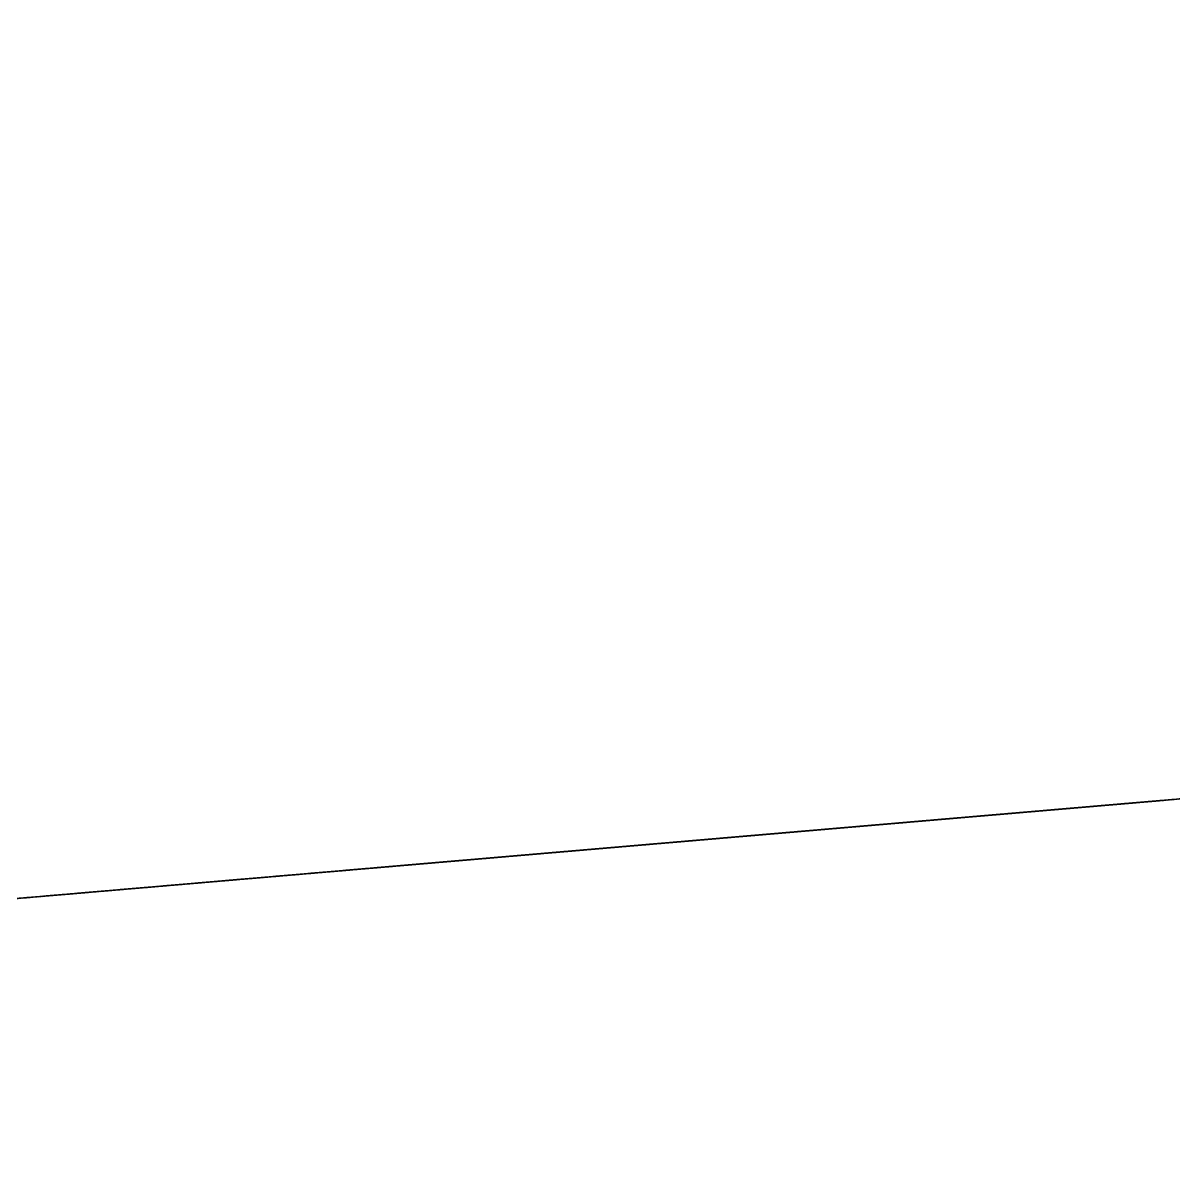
# Model space of a CAD drawing. Header units: millimetres. Extents: x 235072 to 246269, y 20126 to 21085.
# Drawn here: x 236196.4 to 236292.4, y 20201 to 20295.7 of the extents above; entities that cross this region are included whole.
import ezdxf

# ---------------------------------------------------------------- set-up
doc = ezdxf.new("R2010")
doc.units = ezdxf.units.MM
doc.header["$MEASUREMENT"] = 0
doc.linetypes.add('CENTER2', pattern=[1.125, 0.75, -0.125, 0.125, -0.125])
doc.linetypes.add('HIDDEN2', pattern=[0.1875, 0.125, -0.0625])
doc.layers.add('Section 3-0', color=7, linetype='Continuous', true_color=0xe7f0ff)
for name, color, linetype in [('Section 3-A-FLOR', 192, 'Continuous'), ('Section 3-A-FLOR-HRAL', 11, 'Continuous'), ('Section 3-CENTER', 1, 'CENTER2'), ('Section 3-HIDDEN', 7, 'HIDDEN2'), ('Section 3-RE', 5, 'Continuous'), ('Section 3-S-BEAM', 12, 'Continuous')]:
    doc.layers.add(name, color=color, linetype=linetype)

# ---------------------------------------------------------------- blocks, each defined once
blk = doc.blocks.new('*U33')
at = {"layer": 'Section 3-A-FLOR', "color": 0, "linetype": 'ByBlock', "lineweight": -2}
blk.add_line((242788.6124938955, 20787.18733673206, 21999.8891320763), (235071.9389614218, 20126.4976252656, 21999.8835685327), dxfattribs=at)
blk = doc.blocks.new('*U34')
at = {"layer": 'Section 3-A-FLOR', "color": 0, "linetype": 'ByBlock', "lineweight": -2}
for p, q in [((235071.9389614218, 20126.4976252656, 21999.68864170491), (242782.1709331637, 20786.63582021612, 21999.69420611383)), ((242602.7344136983, 20771.27274158214, 21993.98529411021), (235071.9389614218, 20126.4976252656, 21993.9798592371)), ((235967.5605150926, 20203.17936428019, 21700), (242602.7344136983, 20771.27274158213, 21700))]:
    blk.add_line(p, q, dxfattribs=at)
blk = doc.blocks.new('*U35')
at = {"layer": 'Section 3-S-BEAM', "color": 0, "linetype": 'ByBlock', "lineweight": -2}
for p, q in [((235071.9389614218, 20126.49762526561, 24788.99999999989), (242979.1749939836, 20803.50300470346, 24788.99999999989)), ((235430.8253872202, 20157.22492869656, 24986.39999999989), (236675.2794132461, 20263.77316712188, 24986.39999999989)), ((235494.5920925466, 20162.68453586615, 24798.59999999989), (236611.5127082097, 20258.31355997712, 24798.59999999989)), ((235494.5920925466, 20162.68453586615, 24995.99999999988), (236595.2854280316, 20256.92420522295, 24995.99999999988))]:
    blk.add_line(p, q, dxfattribs=at)
blk = doc.blocks.new('*U36')
at = {"layer": 'Section 3-A-FLOR-HRAL', "color": 0, "linetype": 'ByBlock', "lineweight": -2}
for p, q in [((236011.0534369616, 20206.90316131262, 26000), (236523.478538599, 20250.77620986447, 26000)), ((236011.0534369616, 20206.90316131262, 25970), (236523.4785385991, 20250.77620986447, 25970)), ((236011.0534369616, 20206.90316131262, 25470), (236523.4785385992, 20250.77620986449, 25470)), ((236011.0534369616, 20206.90316131262, 25500), (236523.4785385992, 20250.77620986448, 25500)), ((236523.4785385991, 20250.77620986447, 25985), (236011.0544448123, 20206.90324760324, 25985)), ((236523.4785385992, 20250.77620986449, 25485), (236011.0544448123, 20206.90324760324, 25485))]:
    blk.add_line(p, q, dxfattribs=at)
blk = doc.blocks.new('*U37')
at = {"layer": 'Section 3-0', "color": 0, "linetype": 'ByBlock', "lineweight": -2}
for p, q in [((236249.4928713911, 20227.3179787171, 22087.94099999371), (235253.1381029326, 20142.01161688634, 22087.94099999371)), ((236249.4928713911, 20227.3179787171, 22087.94099999371), (236249.4928713911, 20227.31797871711, 22821.17048757189)), ((235253.1381029326, 20142.01161688634, 23087.94099999371), (236228.1132543656, 20225.48748881177, 23087.94099999371))]:
    blk.add_line(p, q, dxfattribs=at)
blk = doc.blocks.new('*U43')
at = {"layer": 'Section 3-A-FLOR', "color": 0, "linetype": 'ByBlock', "lineweight": -2}
for p, q in [((242792.590694558, 20787.52794415011, 21700), (235967.5605150926, 20203.17936428019, 21700)), ((242792.590694558, 20787.52794415011, 21624.99954289176), (235967.5605150926, 20203.17936428019, 21624.99954289176))]:
    blk.add_line(p, q, dxfattribs=at)
blk = doc.blocks.new('*U44')
at = {"layer": 'Section 3-HIDDEN'}
for p, q in [((236301.3675220222, 20231.7594064662, 22851.33298757192), (235961.9314299901, 20202.69741067718, 22851.33298757192)), ((235980.9119883293, 20204.32249687006, 22881.49548757189), (236301.264388895, 20231.75057636658, 22881.49548757189))]:
    blk.add_line(p, q, dxfattribs=at)
at = {"layer": 'Section 3-RE', "color": 0, "linetype": 'ByBlock', "lineweight": -2}
blk.add_line((235980.9119883293, 20204.32249687006, 22821.17048757189), (236320.5113778788, 20233.3984739412, 22821.17048757189), dxfattribs=at)
blk = doc.blocks.new('*U45')
at = {"layer": 'Section 3-CENTER'}
for p, q in [((236320.1252815225, 20233.36541696539, 22855.91358578866), (236272.5655710351, 20229.29342775047, 22855.91358578866)), ((236201.2313188481, 20223.18589886554, 22855.91358578866), (235983.3747359553, 20204.5333535315, 22855.91358578866))]:
    blk.add_line(p, q, dxfattribs=at)
at = {"layer": 'Section 3-HIDDEN'}
for p, q in [((236201.2313188481, 20223.18589886555, 22886.07608578869), (236286.4624814593, 20230.48325983288, 22886.07608578869)), ((236272.5655710351, 20229.29342775047, 22855.91358578866), (236201.2313188481, 20223.18589886554, 22855.91358578866)), ((236201.2313188481, 20223.18589886555, 22825.75108578869), (236214.6845552336, 20224.33774425961, 22825.75108578869))]:
    blk.add_line(p, q, dxfattribs=at)
at = {"layer": 'Section 3-RE', "color": 0, "linetype": 'ByBlock', "lineweight": -2}
for p, q in [((236214.6845552336, 20224.33774425961, 22825.75108578869), (236301.145254566, 20231.74037626869, 22825.75108578869)), ((236286.4624814593, 20230.48325983288, 22886.07608578869), (236301.145254566, 20231.74037626869, 22886.07608578869)), ((235983.2274593708, 20204.520743937, 22886.07608578869), (236201.2313188481, 20223.18589886555, 22886.07608578869)), ((235983.2274593708, 20204.520743937, 22825.75108578869), (236201.2313188481, 20223.18589886555, 22825.75108578869))]:
    blk.add_line(p, q, dxfattribs=at)
blk = doc.blocks.new('*U53')
at = {"layer": 'Section 3-CENTER'}
blk.add_line((236363.1072514178, 20237.04546707623, 24235.74078957714), (236157.9094884846, 20219.4767504245, 24235.74078957713), dxfattribs=at)
at = {"layer": 'Section 3-RE', "color": 0, "linetype": 'ByBlock', "lineweight": -2}
for p, q in [((236176.8900468238, 20221.10183661738, 24265.90328957713), (236352.07322017, 20236.10075030276, 24265.90328957713)), ((236176.8900468238, 20221.10183661738, 24205.57828957713), (236352.07322017, 20236.10075030276, 24205.57828957714))]:
    blk.add_line(p, q, dxfattribs=at)
blk = doc.blocks.new('*U54')
at = {"layer": 'Section 3-CENTER'}
blk.add_line((236157.9094885926, 20219.47675043375, 24602.07736041388), (236569.3482232284, 20254.70350166647, 24602.07736041389), dxfattribs=at)
at = {"layer": 'Section 3-RE', "color": 0, "linetype": 'ByBlock', "lineweight": -2}
for p, q in [((236550.3676648893, 20253.0784154736, 24571.91486041386), (236176.8900469317, 20221.10183662661, 24571.91486041385)), ((236550.3676648893, 20253.0784154736, 24632.23986041385), (236176.8900469317, 20221.10183662661, 24632.23986041385))]:
    blk.add_line(p, q, dxfattribs=at)
blk = doc.blocks.new('*U55')
at = {"layer": 'Section 3-CENTER'}
blk.add_line((236258.1658050692, 20228.0605419505, 22894.01358578867), (236258.1658050692, 20228.0605419505, 22886.07608578868), dxfattribs=at)
at = {"layer": 'Section 3-HIDDEN'}
for p in [(236220.2057511564, 20224.8104605571, 22855.91358578867), (236258.1658050692, 20228.0605419505, 22886.07608578868)]:
    blk.add_line(p, (236258.1658050692, 20228.0605419505, 22855.91358578867), dxfattribs=at)
at = {"layer": 'Section 3-HIDDEN', "extrusion": (-0.08530636183083526, 0.9963547684590999, -1.991873785683055e-29)}
blk.add_ellipse((236214.5865128728, 20224.32935002357, 22855.91358578868), major_axis=(-3.124574358965318e-14, -2.675212477232417e-15, 32.90454545454545), ratio=0.00748274921062235, start_param=-1.570796326794897, end_param=0, dxfattribs=at)
at = {"layer": 'Section 3-HIDDEN', "extrusion": (-0.08530636183083712, 0.9963547684590999, -1.820543057830366e-29)}
blk.add_ellipse((236214.5865128727, 20224.32935002356, 22855.91358578868), major_axis=(-2.623990259188117e-14, -2.24662007526712e-15, 32.90454545454544), ratio=0.00748274921062219, start_param=3.141592653589781, end_param=4.712388980384678, dxfattribs=at)
at = {"layer": 'Section 3-HIDDEN', "extrusion": (0.0853063618308115, -0.9963547684591019, -2.62542770018868e-30)}
blk.add_ellipse((236201.2257242001, 20223.1854198604, 22855.91358578867), major_axis=(-2.935127133522482e-14, -2.513010678505001e-15, 32.90454545454546), ratio=0.007482749210621898, start_param=1.570796326794907, end_param=2.73045479126603, dxfattribs=at)
at = {"layer": 'Section 3-HIDDEN', "extrusion": (0.08530636183080904, -0.9963547684591021, -3.771741203087963e-30)}
blk.add_ellipse((236201.2257242001, 20223.18541986039, 22855.91358578868), major_axis=(-2.274824975937912e-14, -1.947670133593574e-15, 32.90454545454546), ratio=0.007482749210622115, start_param=0.4111378623209407, end_param=1.570796326794907, dxfattribs=at)
at = {"layer": 'Section 3-HIDDEN'}
for points, knots in [([(236286.4672290083, 20230.48366631072, 22886.07608578869), (236285.8110992735, 20230.42748949264, 22883.05417034819), (236284.9725039599, 20230.35569025254, 22880.0721738378), (236281.4437650199, 20230.05356505542, 22869.91887836208), (236277.8418521915, 20229.74517482259, 22863.06787948557), (236268.7813041817, 20228.96942464668, 22850.73767976874), (236263.3238832085, 20228.50216866222, 22845.26013341619), (236251.038850361, 20227.45034305716, 22836.1660982465), (236244.2128860526, 20226.8659144986, 22832.55083060326), (236229.799605755, 20225.63187162235, 22827.50455346131), (236222.2142239588, 20224.98242290728, 22826.0742220133), (236214.5865730745, 20224.32935517794, 22825.80015249601)], [3.35616218002773, 3.35616218002773, 3.35616218002773, 3.35616218002773, 3.477222508280945, 3.477222508280945, 3.77706817855592, 3.77706817855592, 4.076913848830894, 4.076913848830894, 4.376759519105868, 4.376759519105868, 4.676605189380843, 4.676605189380843, 4.676605189380843, 4.676605189380843]), ([(236214.5865128727, 20224.32935002355, 22886.30809788734), (236214.5795935259, 20224.32875759973, 22886.30809788734), (236214.5723545646, 20224.32813781101, 22886.26393889774), (236214.5576414591, 20224.32687809756, 22886.07156993081), (236214.5501673377, 20224.32623817479, 22885.92332859596), (236214.5353752139, 20224.32497169591, 22885.52459850423), (236214.5280539671, 20224.32434486203, 22885.27403058455), (236214.5139261547, 20224.32313526047, 22884.68973363231), (236214.5071194982, 20224.32255248502, 22884.35604419004), (236214.4943088658, 20224.32145565839, 22883.63915570633), (236214.4877135994, 20224.32089098183, 22883.2222843569), (236214.4746005975, 20224.31976826679, 22882.28051160405), (236214.4680829608, 20224.31921023677, 22881.75558544064), (236214.4554827813, 20224.3181314288, 22880.61961497843), (236214.4493975458, 20224.31761042029, 22880.00833084761), (236214.4379414433, 20224.31662956643, 22878.7356203394), (236214.4325704174, 20224.31616970746, 22878.07421969117), (236214.4227392946, 20224.31532798185, 22876.75025576843), (236214.4178243711, 20224.31490717367, 22876.02629063804), (236214.4083713841, 20224.31409782347, 22874.48264456708), (236214.4038335173, 20224.31370929831, 22873.66294195941), (236214.3954050333, 20224.31298766447, 22871.96622226399), (236214.3915126289, 20224.31265440279, 22871.08884328747), (236214.3845326108, 20224.31205678439, 22869.32422650275), (236214.3814447821, 20224.31179240925, 22868.43700399119), (236214.3761243699, 20224.31133688375, 22866.71039828998), (236214.3736444556, 20224.31112455731, 22865.79111129941), (236214.369305004, 20224.31075302013, 22863.8834465003), (236214.3674457157, 20224.31059383073, 22862.89505849265), (236214.3644883921, 20224.31034062924, 22860.89845387707), (236214.3633897318, 20224.31024656363, 22859.88981022538), (236214.361964245, 20224.31012451565, 22857.90455171128), (236214.3616371726, 20224.31009651221, 22856.92794002434), (236214.3616371726, 20224.31009651221, 22855.06219558806), (236214.3619634906, 20224.31012445105, 22854.0866881074), (236214.3633866579, 20224.31024630045, 22852.10369035031), (236214.3644837636, 20224.31034023295, 22851.09620338435), (236214.3674381752, 20224.31059318513, 22849.10194430254), (236214.3692961191, 20224.31075225942, 22848.11474464576), (236214.3736340461, 20224.31112366606, 22846.20947085363), (236214.3761137913, 20224.31133597801, 22845.291386967), (236214.3814283021, 20224.31179099826, 22843.56953799511), (236214.3845083431, 20224.31205470663, 22842.68603199132), (236214.3914710337, 20224.31265084149, 22840.92903283096), (236214.3953539085, 20224.31298328725, 22840.05555571625), (236214.4037624361, 20224.31370321244, 22838.36670743989), (236214.4082898955, 20224.31409084654, 22837.55097401759), (236214.4177219942, 20224.31489840832, 22836.0151936984), (236214.4226264406, 20224.31531831947, 22835.29512548338), (236214.4324399502, 20224.31615853706, 22833.97831192095), (236214.4378029479, 20224.31661770866, 22833.3205779764), (236214.4492416131, 20224.31759706958, 22832.05556230252), (236214.4553174418, 20224.31811727268, 22831.44830676551), (236214.4678969759, 20224.31919431303, 22830.3204413686), (236214.474403383, 20224.31975138159, 22829.79958948925), (236214.487491605, 20224.32087197501, 22828.86559012284), (236214.4940733023, 20224.3214354898, 22828.45241295271), (236214.5068911587, 20224.32253293494, 22827.7400476724), (236214.513720507, 20224.32311765324, 22827.40786139643), (236214.5278934792, 20224.3243311213, 22826.82667760903), (236214.5352371765, 20224.32495987737, 22826.57771242469), (236214.5500725507, 20224.32623005927, 22826.18176911689), (236214.5575674131, 20224.32687175785, 22826.03470602513), (236214.5723195031, 20224.3281348091, 22825.84391394903), (236214.5795767067, 20224.3287561597, 22825.80015141445), (236214.5865128727, 20224.32935002355, 22825.80015141445), (236214.5934490387, 20224.32994388741, 22825.80015141445), (236214.6007062422, 20224.33056523801, 22825.84391394903), (236214.6154583322, 20224.33182828925, 22826.03470602513), (236214.6229531946, 20224.33246998783, 22826.18176911689), (236214.6377885688, 20224.33374016974, 22826.57771242469), (236214.6451322661, 20224.3343689258, 22826.82667760903), (236214.6593052383, 20224.33558239387, 22827.40786139643), (236214.6661345866, 20224.33616711216, 22827.7400476724), (236214.678952443, 20224.3372645573, 22828.45241295271), (236214.6855341403, 20224.33782807209, 22828.86559012284), (236214.6986223623, 20224.33894866551, 22829.79958948925), (236214.7051287694, 20224.33950573407, 22830.3204413686), (236214.7177083036, 20224.34058277443, 22831.44830676551), (236214.7237841322, 20224.34110297752, 22832.05556230252), (236214.7352227974, 20224.34208233844, 22833.3205779764), (236214.7405857951, 20224.34254151005, 22833.97831192095), (236214.7503993047, 20224.34338172763, 22835.29512548338), (236214.7553037511, 20224.34380163878, 22836.0151936984), (236214.7647358498, 20224.34460920056, 22837.55097401759), (236214.7692633092, 20224.34499683466, 22838.36670743989), (236214.7776718368, 20224.34571675986, 22840.05555571625), (236214.7815547115, 20224.34604920562, 22840.92903283096), (236214.7885174023, 20224.34664534048, 22842.68603199132), (236214.7915974431, 20224.34690904884, 22843.56953799511), (236214.7969119541, 20224.34736406909, 22845.291386967), (236214.7993916992, 20224.34757638105, 22846.20947085364), (236214.8037296263, 20224.34794778769, 22848.11474464576), (236214.8055875701, 20224.34810686198, 22849.10194430254), (236214.8085419818, 20224.34835981416, 22851.09620338435), (236214.8096390874, 20224.34845374666, 22852.10369035031), (236214.8110622547, 20224.34857559605, 22854.0866881074), (236214.8113885727, 20224.34860353489, 22855.06219558806), (236214.8113885727, 20224.34860353489, 22856.92794002434), (236214.8110615003, 20224.34857553146, 22857.90455171128), (236214.8096360135, 20224.34845348347, 22859.88981022538), (236214.8085373532, 20224.34835941787, 22860.89845387707), (236214.8055800295, 20224.34810621637, 22862.89505849265), (236214.8037207414, 20224.34794702698, 22863.8834465003), (236214.7993812896, 20224.3475754898, 22865.79111129941), (236214.7969013753, 20224.34736316335, 22866.71039828998), (236214.7915809632, 20224.34690763785, 22868.43700399119), (236214.7884931345, 20224.34664326271, 22869.32422650275), (236214.7815131164, 20224.34604564431, 22871.08884328747), (236214.777620712, 20224.34571238263, 22871.96622226399), (236214.769192228, 20224.3449907488, 22873.66294195941), (236214.7646543612, 20224.34460222363, 22874.48264456708), (236214.7552013743, 20224.34379287344, 22876.02629063804), (236214.7502864507, 20224.34337206525, 22876.75025576843), (236214.7404553279, 20224.34253033964, 22878.07421969117), (236214.735084302, 20224.34207048067, 22878.7356203394), (236214.7236281995, 20224.34108962681, 22880.00833084761), (236214.717542964, 20224.34056861831, 22880.61961497843), (236214.7049427845, 20224.33948981034, 22881.75558544064), (236214.6984251478, 20224.33893178032, 22882.28051160406), (236214.6853121459, 20224.33780906527, 22883.2222843569), (236214.6787168796, 20224.33724438872, 22883.63915570633), (236214.6659062471, 20224.33614756208, 22884.35604419004), (236214.6590995906, 20224.33556478663, 22884.68973363231), (236214.6449717783, 20224.33435518508, 22885.27403058455), (236214.6376505315, 20224.33372835119, 22885.52459850423), (236214.6228584076, 20224.33246187232, 22885.92332859596), (236214.6153842862, 20224.33182194954, 22886.07156993081), (236214.6006711807, 20224.33056223609, 22886.26393889774), (236214.5934322193, 20224.32994244737, 22886.30809788734), (236214.5865128727, 20224.32935002355, 22886.30809788734)], [89.4560442531872, 89.4560442531872, 89.4560442531872, 89.4560442531872, 92.24031301350313, 92.24031301350313, 95.02458177381905, 95.02458177381905, 97.80885053413498, 97.80885053413498, 100.5931192944509, 100.5931192944509, 103.3943597997874, 103.3943597997874, 106.195600305124, 106.195600305124, 108.9968408104605, 108.9968408104605, 111.7980813157971, 111.7980813157971, 114.6026724737599, 114.6026724737599, 117.4072636317227, 117.4072636317227, 120.2118547896855, 120.2118547896855, 123.0164459476483, 123.0164459476483, 125.816660905358, 125.816660905358, 128.6168758630677, 128.6168758630677, 131.4170908207774, 131.4170908207774, 134.2173057784871, 134.2173057784871, 137.014324129617, 137.014324129617, 139.811342480747, 139.811342480747, 142.608360831877, 142.608360831877, 145.4053791830069, 145.4053791830069, 148.199072735786, 148.199072735786, 150.9927662885651, 150.9927662885651, 153.7864598413442, 153.7864598413442, 156.5801533941233, 156.5801533941233, 159.3721005341695, 159.3721005341695, 162.1640476742156, 162.1640476742156, 164.9559948142618, 164.9559948142618, 167.7479419543079, 167.7479419543079, 170.5389785923245, 170.5389785923245, 173.3300152303411, 173.3300152303411, 176.1210518683578, 176.1210518683578, 178.9120885063744, 178.9120885063744, 178.9120885063744, 181.703125144391, 181.703125144391, 184.4941617824076, 184.4941617824076, 187.2851984204243, 187.2851984204243, 190.0762350584409, 190.0762350584409, 192.868182198487, 192.868182198487, 195.6601293385332, 195.6601293385332, 198.4520764785793, 198.4520764785793, 201.2440236186254, 201.2440236186254, 204.0377171714045, 204.0377171714045, 206.8314107241836, 206.8314107241836, 209.6251042769627, 209.6251042769627, 212.4187978297418, 212.4187978297418, 215.2158161808718, 215.2158161808718, 218.0128345320018, 218.0128345320018, 220.8098528831317, 220.8098528831317, 223.6068712342617, 223.6068712342617, 226.4070861919714, 226.4070861919714, 229.2073011496811, 229.2073011496811, 232.0075161073908, 232.0075161073908, 234.8077310651005, 234.8077310651005, 237.6123222230633, 237.6123222230633, 240.4169133810261, 240.4169133810261, 243.2215045389889, 243.2215045389889, 246.0260956969517, 246.0260956969517, 248.8273362022882, 248.8273362022882, 251.6285767076248, 251.6285767076248, 254.4298172129613, 254.4298172129613, 257.2310577182978, 257.2310577182978, 260.0153264786138, 260.0153264786138, 262.7995952389297, 262.7995952389297, 265.5838639992456, 265.5838639992456, 268.3681327595616, 268.3681327595616, 268.3681327595616, 268.3681327595616])]:
    blk.add_open_spline(points, degree=3, knots=knots, dxfattribs=at)
blk.add_open_spline([(236214.6801939281, 20224.33737085134, 22886.32443324651), (236214.648888684, 20224.33469054452, 22886.31888787805), (236214.6175672403, 20224.33200885071, 22886.3134346656), (236214.5862301356, 20224.32932581604, 22886.30807370288)], degree=3, dxfattribs=at)
at = {"layer": 'Section 3-RE', "color": 0, "linetype": 'ByBlock', "lineweight": -2}
for p, q in [((236225.3812043016, 20225.25357489007, 22899.65354033412), (236290.9504058368, 20230.86750901092, 22899.65354033412)), ((236290.9504058368, 20230.86750901092, 22913.06358578867), (236225.3812043016, 20225.25357489007, 22913.06358578867)), ((236290.9504058368, 20230.86750901092, 22899.65354033413), (236290.9504058368, 20230.86750901092, 22913.06358578867)), ((236225.3812043016, 20225.25357489008, 22899.65354033413), (236225.3812043016, 20225.25357489008, 22913.06358578867)), ((236214.5865128727, 20224.32935002355, 22823.00904033412), (236201.2257242, 20223.18541986038, 22823.00904033412)), ((236214.5865128727, 20224.32935002355, 22888.81813124321), (236201.2257242, 20223.18541986038, 22888.81813124321))]:
    blk.add_line(p, q, dxfattribs=at)
at = {"layer": 'Section 3-RE', "color": 0, "linetype": 'ByBlock', "lineweight": -2, "extrusion": (-0.0853063618308374, 0.9963547684590996, -2.344396002703694e-29)}
blk.add_ellipse((236214.5865128728, 20224.32935002357, 22855.91358578868), major_axis=(-3.331923082201372e-14, -2.852741262856513e-15, 32.90454545454545), ratio=0.007482749210622162, start_param=-1.176836406102666e-14, end_param=3.141592653589782, dxfattribs=at)
at = {"layer": 'Section 3-RE', "color": 0, "linetype": 'ByBlock', "lineweight": -2, "extrusion": (0.08530636183083755, -0.9963547684590996, 1.72193544467774e-29)}
blk.add_ellipse((236201.2257242001, 20223.18541986039, 22855.91358578868), major_axis=(-2.434062724253566e-14, -2.084007042945124e-15, 32.90454545454545), ratio=0.007482749210622149, start_param=2.73045479126603, end_param=6.694323169500526, dxfattribs=at)
at = {"layer": 'Section 3-RE', "color": 0, "linetype": 'ByBlock', "lineweight": -2}
blk.add_open_spline([(236288.1694698326, 20230.62940955026, 22899.65354033412), (236288.0066575513, 20230.61546981331, 22895.08887685336), (236287.4362200953, 20230.56662983625, 22890.53893661179), (236286.4672290083, 20230.48366631072, 22886.07608578869)], degree=3, dxfattribs=at)
blk.add_open_spline([(236227.882106437, 20225.46769828188, 22899.65354033413), (236227.6575100421, 20225.44846868422, 22898.3309145309), (236227.2696080581, 20225.41525711335, 22897.03631750505), (236226.1905935266, 20225.32287354983, 22894.58123157071), (236225.4995477975, 20225.26370727806, 22893.42089377849), (236223.8560583796, 20225.12299424352, 22891.30456935959), (236222.9037162008, 20225.04145617188, 22890.34871265824), (236220.7952588955, 20224.86093330243, 22888.69920914915), (236219.6392736137, 20224.76195962172, 22888.00566330728), (236217.2225559472, 20224.55504397458, 22886.93564154924), (236215.9651218587, 20224.44738440318, 22886.55204363684), (236214.6801939281, 20224.33737085134, 22886.32443324651)], degree=3, knots=[3.310407529759934, 3.310407529759934, 3.310407529759934, 3.310407529759934, 3.557039180423119, 3.557039180423119, 3.803670831086303, 3.803670831086303, 4.050302481749488, 4.050302481749488, 4.296934132412672, 4.296934132412672, 4.537699904471697, 4.537699904471697, 4.537699904471697, 4.537699904471697], dxfattribs=at)
blk = doc.blocks.new('*U56')
at = {"layer": 'Section 3-CENTER'}
blk.add_line((236258.1658050692, 20228.0605419505, 24085.11948546775), (236258.1658050692, 20228.0605419505, 24090.31617509039), dxfattribs=at)
at = {"layer": 'Section 3-HIDDEN'}
for p in [(236258.4498585851, 20228.08486217535, 24123.21948546774), (236258.1658050692, 20228.0605419505, 24090.31617509039)]:
    blk.add_line(p, (236258.1658050692, 20228.0605419505, 24123.21948546774), dxfattribs=at)
at = {"layer": 'Section 3-HIDDEN', "extrusion": (-0.0853063618308144, 0.9963547684591016, 4.468157470978387e-32)}
blk.add_ellipse((236258.4919071133, 20228.08846230563, 24123.21948546778), major_axis=(-2.968206421551951e-15, -2.541332655807454e-16, 32.90454545454545), ratio=0.9999720038402284, start_param=-1.769029367437724e-12, end_param=3.141592653588024, dxfattribs=at)
at = {"layer": 'Section 3-HIDDEN', "extrusion": (0.08530636183081443, -0.9963547684591016, 1.035379938102578e-30)}
blk.add_ellipse((236258.5918853433, 20228.09702228781, 24123.21948546779), major_axis=(-2.978923737445717e-15, -2.55050865672997e-16, 32.90454545454546), ratio=0.9999720038402284, start_param=3.552730515911065, end_param=5.872047444857326, dxfattribs=at)
at = {"layer": 'Section 3-HIDDEN', "extrusion": (-0.08530636183081443, 0.9963547684591016, -6.070531184708567e-31)}
blk.add_ellipse((236258.4919071134, 20228.08846230564, 24123.21948546779), major_axis=(-2.968831922719035e-15, -2.541868200279691e-16, 32.90454545454546), ratio=0.9999720038402284, start_param=-1.570796326794897, end_param=-0.0006412962196546967, dxfattribs=at)
at = {"layer": 'Section 3-HIDDEN', "extrusion": (-0.0853063618308144, 0.9963547684591016, -1.30963236218332e-30)}
blk.add_ellipse((236258.4919071133, 20228.08846230564, 24123.21948546778), major_axis=(-2.974899198177676e-15, -2.547062908148448e-16, 32.90454545454545), ratio=0.9999720038402284, start_param=3.142233949808563, end_param=4.71238898038469, dxfattribs=at)
at = {"layer": 'Section 3-HIDDEN', "extrusion": (0.08530636183081443, -0.9963547684591016, 6.840903162463462e-31)}
blk.add_ellipse((236258.5918853433, 20228.09702228781, 24123.21948546779), major_axis=(-2.960562776125144e-15, -2.53478828423268e-16, 32.90454545454546), ratio=0.9999720038402284, start_param=1.570796326794897, end_param=3.139426560129786, dxfattribs=at)
at = {"layer": 'Section 3-HIDDEN', "extrusion": (0.08530636183081443, -0.9963547684591016, -7.981053689540705e-31)}
blk.add_ellipse((236258.5918853433, 20228.0970222878, 24123.21948546778), major_axis=(-2.98451586883677e-15, -2.555296553561624e-16, 32.90454545454544), ratio=0.9999720038402284, start_param=0.002166093460891361, end_param=1.570796326794897, dxfattribs=at)
at = {"layer": 'Section 3-HIDDEN'}
for points, knots in [([(236258.4919071132, 20228.08846230562, 24092.82497336908), (236259.4165877103, 20228.16763203521, 24092.82497336908), (236260.3839806365, 20228.25045872868, 24092.86913235868), (236262.3501956163, 20228.41880302913, 24093.06150132561), (236263.3490146242, 20228.50432037536, 24093.20974266046), (236265.3257893741, 20228.67356878707, 24093.60847275219), (236266.3041786899, 20228.7573369745, 24093.85904067186), (236268.1921768602, 20228.91898447211, 24094.44333762411), (236269.1017978769, 20228.9968648236, 24094.77702706638), (236270.8137721024, 20229.14344142197, 24095.49391555009), (236271.6951435795, 20229.21890309135, 24095.91078689952), (236273.4475255512, 20229.36893933876, 24096.85255965236), (236274.3185228368, 20229.44351278584, 24097.37748581578), (236276.0023727599, 20229.58768142472, 24098.51345627799), (236276.815585256, 20229.65730742706, 24099.12474040881), (236278.3465441941, 20229.78838577511, 24100.39745091702), (236279.0643118682, 20229.84983993868, 24101.05885156525), (236280.3781134326, 20229.96232560661, 24102.38281548798), (236281.0349289659, 20230.0185611417, 24103.10678061837), (236282.2981975902, 20230.12672025707, 24104.65042668934), (236282.9046243989, 20230.17864158711, 24105.47012929701), (236284.0309815513, 20230.27507855297, 24107.16684899243), (236284.551150714, 20230.3196146361, 24108.04422796895), (236285.4839392512, 20230.39947855505, 24109.80884475366), (236285.8965873509, 20230.43480885026, 24110.69606726523), (236286.6075911633, 20230.4956839024, 24112.42267296644), (236286.9389994186, 20230.52405856717, 24113.34195995701), (236287.5189106391, 20230.57370967335, 24115.24962475612), (236287.7673802989, 20230.59498326322, 24116.23801276377), (236288.1625880988, 20230.6288203468, 24118.23461737934), (236288.3094097388, 20230.64139098965, 24119.24326103104), (236288.4999074954, 20230.65770111439, 24121.22851954514), (236288.5436164608, 20230.66144340873, 24122.20513123208), (236288.5436164608, 20230.66144340873, 24124.07087566836), (236288.5000083087, 20230.65770974586, 24125.04638314902), (236288.3098205308, 20230.64142616103, 24127.02938090611), (236288.1632066432, 20230.62887330562, 24128.03686787207), (236287.7683879975, 20230.59506954082, 24130.03112695388), (236287.5200979878, 20230.57381133232, 24131.01832661066), (236286.9403905192, 20230.52417767106, 24132.92360040278), (236286.6090048746, 20230.49580494219, 24133.84168428942), (236285.898789681, 20230.43499741038, 24135.56353326131), (236285.4871823167, 20230.39975622133, 24136.4470392651), (236284.5567093645, 20230.32009055921, 24138.20403842546), (236284.0378137073, 20230.27566351165, 24139.07751554017), (236282.9141234795, 20230.17945488377, 24140.76636381653), (236282.3090874811, 20230.12765263277, 24141.58209723882), (236281.0486102989, 20230.01973251638, 24143.11787755802), (236280.3931948991, 20229.96361685856, 24143.83794577304), (236279.0817471125, 20229.85133271747, 24145.15475933547), (236278.3650523036, 20229.78997041096, 24145.81249328002), (236276.8364236261, 20229.65909157623, 24147.0775089539), (236276.0244682412, 20229.58957320583, 24147.68476449091), (236274.3433772905, 20229.44564078591, 24148.81262988782), (236273.4738806991, 20229.37119582596, 24149.33348176717), (236271.7248102384, 20229.22144310503, 24150.26748113357), (236270.8452521038, 20229.14613669123, 24150.68065830371), (236269.1323124834, 20228.99947743725, 24151.39302358402), (236268.2196589892, 20228.9213374497, 24151.72520985999), (236266.3256258069, 20228.75917324365, 24152.30639364739), (236265.3442362721, 20228.67514818209, 24152.55535883173), (236263.3616816733, 20228.5054049086, 24152.95130213953), (236262.3600909053, 20228.41965024855, 24153.09836523129), (236260.3886661486, 20228.25085989501, 24153.28915730739), (236259.4188353831, 20228.16782447749, 24153.33291984197), (236258.4919071132, 20228.08846230562, 24153.33291984197), (236257.5649788433, 20228.00910013374, 24153.33291984197), (236256.5951480778, 20227.92606471622, 24153.28915730739), (236254.623723321, 20227.75727436268, 24153.09836523129), (236253.622132553, 20227.67151970263, 24152.95130213953), (236251.6395779542, 20227.50177642913, 24152.55535883173), (236250.6581884194, 20227.41775136758, 24152.30639364739), (236248.7641552371, 20227.25558716153, 24151.72520985999), (236247.8515017429, 20227.17744717398, 24151.39302358402), (236246.1385621227, 20227.03078792, 24150.68065830371), (236245.2590039879, 20226.9554815062, 24150.26748113357), (236243.5099335272, 20226.80572878526, 24149.33348176717), (236242.6404369359, 20226.73128382532, 24148.81262988782), (236240.9593459851, 20226.5873514054, 24147.68476449091), (236240.1473906002, 20226.517833035, 24147.0775089539), (236238.6187619228, 20226.38695420027, 24145.81249328002), (236237.9020671138, 20226.32559189376, 24145.15475933547), (236236.5906193273, 20226.21330775267, 24143.83794577304), (236235.9352039275, 20226.15719209486, 24143.11787755802), (236234.6747267452, 20226.04927197846, 24141.58209723882), (236234.0696907468, 20225.99746972746, 24140.76636381653), (236232.9460005191, 20225.90126109959, 24139.07751554017), (236232.4271048618, 20225.85683405201, 24138.20403842546), (236231.4966319096, 20225.77716838989, 24136.4470392651), (236231.0850245453, 20225.74192720086, 24135.56353326131), (236230.3748093517, 20225.68111966904, 24133.84168428942), (236230.0434237071, 20225.65274694017, 24132.92360040278), (236229.4637162386, 20225.60311327891, 24131.01832661066), (236229.2154262289, 20225.58185507041, 24130.03112695388), (236228.8206075832, 20225.54805130561, 24128.03686787207), (236228.6739936955, 20225.5354984502, 24127.02938090611), (236228.4838059176, 20225.51921486537, 24125.04638314902), (236228.4401977655, 20225.5154812025, 24124.07087566836), (236228.4401977655, 20225.5154812025, 24122.20513123208), (236228.483906731, 20225.51922349685, 24121.22851954514), (236228.6744044875, 20225.53553362158, 24119.24326103104), (236228.8212261275, 20225.54810426443, 24118.23461737934), (236229.2164339274, 20225.58194134801, 24116.23801276377), (236229.4649035873, 20225.60321493787, 24115.24962475612), (236230.0448148077, 20225.65286604406, 24113.34195995701), (236230.3762230631, 20225.68124070883, 24112.42267296644), (236231.0872268755, 20225.74211576097, 24110.69606726523), (236231.4998749752, 20225.77744605618, 24109.80884475366), (236232.4326635124, 20225.85730997513, 24108.04422796895), (236232.952832675, 20225.90184605826, 24107.16684899243), (236234.0791898274, 20225.99828302412, 24105.47012929701), (236234.6856166362, 20226.05020435417, 24104.65042668934), (236235.9488852605, 20226.15836346953, 24103.10678061837), (236236.6057007938, 20226.21459900462, 24102.38281548798), (236237.9195023581, 20226.32708467255, 24101.05885156525), (236238.6372700323, 20226.38853883612, 24100.39745091702), (236240.1682289703, 20226.51961718417, 24099.12474040881), (236240.9814414664, 20226.5892431865, 24098.51345627799), (236242.6652913896, 20226.73341182539, 24097.37748581578), (236243.5362886751, 20226.80798527247, 24096.85255965236), (236245.2886706469, 20226.95802151988, 24095.91078689952), (236246.1700421239, 20227.03348318926, 24095.49391555009), (236247.8820163495, 20227.18005978763, 24094.77702706638), (236248.7916373662, 20227.25794013913, 24094.44333762411), (236250.6796355364, 20227.41958763673, 24093.85904067186), (236251.6580248523, 20227.50335582416, 24093.60847275219), (236253.6347996022, 20227.67260423588, 24093.20974266046), (236254.6336186101, 20227.7581215821, 24093.06150132561), (236256.5998335898, 20227.92646588255, 24092.86913235868), (236257.5672265161, 20228.00929257603, 24092.82497336908), (236258.4919071132, 20228.08846230562, 24092.82497336908)], [89.45604425318719, 89.45604425318719, 89.45604425318719, 89.45604425318719, 92.24031301350311, 92.24031301350311, 95.02458177381905, 95.02458177381905, 97.80885053413498, 97.80885053413498, 100.5931192944509, 100.5931192944509, 103.3943597997875, 103.3943597997875, 106.195600305124, 106.195600305124, 108.9968408104605, 108.9968408104605, 111.7980813157971, 111.7980813157971, 114.6026724737599, 114.6026724737599, 117.4072636317227, 117.4072636317227, 120.2118547896855, 120.2118547896855, 123.0164459476483, 123.0164459476483, 125.816660905358, 125.816660905358, 128.6168758630677, 128.6168758630677, 131.4170908207774, 131.4170908207774, 134.2173057784871, 134.2173057784871, 137.014324129617, 137.014324129617, 139.811342480747, 139.811342480747, 142.608360831877, 142.608360831877, 145.4053791830069, 145.4053791830069, 148.199072735786, 148.199072735786, 150.9927662885651, 150.9927662885651, 153.7864598413442, 153.7864598413442, 156.5801533941233, 156.5801533941233, 159.3721005341695, 159.3721005341695, 162.1640476742156, 162.1640476742156, 164.9559948142618, 164.9559948142618, 167.7479419543079, 167.7479419543079, 170.5389785923245, 170.5389785923245, 173.3300152303411, 173.3300152303411, 176.1210518683578, 176.1210518683578, 178.9120885063744, 178.9120885063744, 178.9120885063744, 181.703125144391, 181.703125144391, 184.4941617824076, 184.4941617824076, 187.2851984204243, 187.2851984204243, 190.0762350584409, 190.0762350584409, 192.868182198487, 192.868182198487, 195.6601293385332, 195.6601293385332, 198.4520764785793, 198.4520764785793, 201.2440236186254, 201.2440236186254, 204.0377171714046, 204.0377171714046, 206.8314107241837, 206.8314107241837, 209.6251042769628, 209.6251042769628, 212.4187978297419, 212.4187978297419, 215.2158161808718, 215.2158161808718, 218.0128345320018, 218.0128345320018, 220.8098528831318, 220.8098528831318, 223.6068712342617, 223.6068712342617, 226.4070861919714, 226.4070861919714, 229.2073011496811, 229.2073011496811, 232.0075161073908, 232.0075161073908, 234.8077310651005, 234.8077310651005, 237.6123222230633, 237.6123222230633, 240.4169133810261, 240.4169133810261, 243.2215045389889, 243.2215045389889, 246.0260956969517, 246.0260956969517, 248.8273362022883, 248.8273362022883, 251.6285767076248, 251.6285767076248, 254.4298172129614, 254.4298172129614, 257.2310577182979, 257.2310577182979, 260.0153264786138, 260.0153264786138, 262.7995952389297, 262.7995952389297, 265.5838639992456, 265.5838639992456, 268.3681327595616, 268.3681327595616, 268.3681327595616, 268.3681327595616]), ([(236288.3391134595, 20230.6439341765, 24119.61907262368), (236288.3773713501, 20230.64720975822, 24119.94720541055), (236288.3990640441, 20230.64906705328, 24120.1757338942), (236288.4367347344, 20230.65229235981, 24120.59624382685), (236288.4480829507, 20230.65326397663, 24120.75342953772), (236288.4695201437, 20230.65509939609, 24121.06525294125), (236288.4738483876, 20230.65546997368, 24121.15580050054), (236288.4806702108, 20230.65605404768, 24121.29278016885), (236288.475993575, 20230.65565364132, 24121.20239525443), (236288.4589429295, 20230.6541937913, 24120.66754242943), (236288.4407625908, 20230.65263721867, 24119.91147910031), (236288.3963039415, 20230.64883073755, 24117.34963775385), (236288.368985467, 20230.64649177181, 24115.15018504334), (236288.3191060013, 20230.64222116872, 24109.68985469298), (236288.2964969628, 20230.64028541764, 24106.38406791124), (236288.2626710142, 20230.63738929198, 24099.70590099472), (236288.2501024076, 20230.63631318723, 24096.45890030856), (236288.2405356219, 20230.63549409376, 24093.05698546776)], [3.205450300947056, 3.205450300947056, 3.205450300947056, 3.205450300947056, 3.224625169525007, 3.224625169525007, 3.249617104497327, 3.249617104497327, 3.290192239542745, 3.290192239542745, 3.371330495132986, 3.371330495132986, 3.547358833105835, 3.547358833105835, 3.826106505937212, 3.826106505937212, 4.115631306560617, 4.115631306560617, 4.351694183225618, 4.351694183225618, 4.351694183225618, 4.351694183225618]), ([(236228.722767194, 20225.53967436208, 24127.27169606038), (236228.6484998991, 20225.53331571059, 24126.73117629951), (236228.6106073013, 20225.53007140468, 24126.36936321544), (236228.5415504811, 20225.52415886602, 24125.6715329906), (236228.5199422365, 20225.52230880137, 24125.39132976404), (236228.4688555545, 20225.51793483829, 24124.68297085091), (236228.4530502111, 20225.51658160911, 24124.36757390664), (236228.3758110876, 20225.50996851423, 24122.72689422332), (236228.3570237383, 20225.5083599703, 24121.65036635481), (236228.2953705496, 20225.50308131917, 24118.13498883), (236228.2658689927, 20225.50055544127, 24115.69505225067), (236228.2329642822, 20225.4977381906, 24112.02619835784), (236228.22665206, 20225.49719774785, 24111.26905608457), (236228.2205605922, 20225.49667620575, 24110.48371075066)], [3.195800665445103, 3.195800665445103, 3.195800665445103, 3.195800665445103, 3.216789344987943, 3.216789344987943, 3.244603018568113, 3.244603018568113, 3.298654193815858, 3.298654193815858, 3.543548427441887, 3.543548427441887, 3.835118134009184, 3.835118134009184, 3.907209757677509, 3.907209757677509, 3.907209757677509, 3.907209757677509])]:
    blk.add_open_spline(points, degree=3, knots=knots, dxfattribs=at)
at = {"layer": 'Section 3-RE', "color": 0, "linetype": 'ByBlock', "lineweight": -2}
for p, q in [((236290.9504058369, 20230.86750901094, 24079.4795309223), (236225.3821221446, 20225.25365347438, 24079.4795309223)), ((236225.3821221446, 20225.25365347438, 24066.06948546775), (236290.9504058369, 20230.86750901094, 24066.06948546775)), ((236290.9504058369, 20230.86750901093, 24079.4795309223), (236290.9504058369, 20230.86750901093, 24066.06948546775)), ((236258.4919071131, 20228.08846230562, 24156.1240309223), (236258.591885343, 20228.09702228779, 24156.1240309223)), ((236258.4919071132, 20228.08846230562, 24090.31494001321), (236258.5918853432, 20228.0970222878, 24090.31494001321)), ((236225.3821221446, 20225.25365347438, 24079.4795309223), (236225.3812043017, 20225.25357489009, 24079.4795309223)), ((236225.3812043016, 20225.25357489008, 24066.06948546775), (236225.3821221446, 20225.25365347438, 24066.06948546775)), ((236225.3812043016, 20225.25357489007, 24079.4795309223), (236225.3812043016, 20225.25357489007, 24066.06948546775))]:
    blk.add_line(p, q, dxfattribs=at)
at = {"layer": 'Section 3-RE', "color": 0, "linetype": 'ByBlock', "lineweight": -2, "extrusion": (0.08530636183081444, -0.9963547684591018, -1.60237371373018e-31)}
blk.add_ellipse((236258.5918853433, 20228.09702228781, 24123.21948546779), major_axis=(-3.249959251869788e-15, -2.782565092794983e-16, 32.90454545454536), ratio=0.9999720038402284, start_param=3.139426560129786, end_param=3.552730515911065, dxfattribs=at)
at = {"layer": 'Section 3-RE', "color": 0, "linetype": 'ByBlock', "lineweight": -2, "extrusion": (0.08530636183081443, -0.9963547684591016, 2.249486175044291e-31)}
blk.add_ellipse((236258.5918853431, 20228.09702228779, 24123.21948546775), major_axis=(-2.691244816515184e-15, -2.304202392165943e-16, 32.90454545454546), ratio=0.9999720038402284, start_param=-0.4111378623222592, end_param=0.002166093460891361, dxfattribs=at)
at = {"layer": 'Section 3-RE', "color": 0, "linetype": 'ByBlock', "lineweight": -2, "extrusion": (-0.08530636183081446, 0.9963547684591019, 4.529787229198779e-31)}
blk.add_ellipse((236258.4919071134, 20228.08846230564, 24123.21948537696), major_axis=(-2.971519657295053e-15, -2.544169397258318e-16, 32.90454554535809), ratio=0.9999720038402282, start_param=-0.0006412962186486126, end_param=-2.533306897589682e-12, dxfattribs=at)
at = {"layer": 'Section 3-RE', "color": 0, "linetype": 'ByBlock', "lineweight": -2, "extrusion": (-0.08530636183081444, 0.9963547684591018, -4.005934284325451e-31)}
blk.add_ellipse((236258.4919071131, 20228.08846230562, 24123.2194854163), major_axis=(-2.971517311955932e-15, -2.544167389214777e-16, 32.90454540308923), ratio=0.9999720038402283, start_param=3.141592653587612, end_param=3.142233949809153, dxfattribs=at)
at = {"layer": 'Section 3-RE', "color": 0, "linetype": 'ByBlock', "lineweight": -2}
for points, knots in [([(236288.2405356219, 20230.63549409376, 24093.05698546776), (236288.2383690009, 20230.63530859101, 24092.28654279968), (236288.2363555728, 20230.63513620439, 24091.50819137376), (236288.2258860912, 20230.63423982348, 24087.0822213593), (236288.2206516287, 20230.63379165687, 24083.29530290188), (236288.2189622404, 20230.63364701404, 24079.4795309223)], [4.351694183225618, 4.351694183225618, 4.351694183225618, 4.351694183225618, 4.405156107184022, 4.405156107184022, 4.653074304064081, 4.653074304064081, 4.653074304064081, 4.653074304064081]), ([(236228.2205605922, 20225.49667620575, 24110.48371075066), (236228.2020155295, 20225.49508840602, 24108.09277988341), (236228.1855174463, 20225.49367586554, 24105.43927181602), (236228.15261075, 20225.49085844484, 24098.78549778673), (236228.1380326066, 20225.48961028664, 24094.62890786293), (236228.1202875385, 20225.48809098122, 24086.77152674212), (236228.11545904, 20225.4876775726, 24083.13816937941), (236228.1138549567, 20225.48754023346, 24079.4795309223)], [3.907209757677509, 3.907209757677509, 3.907209757677509, 3.907209757677509, 4.126687840576481, 4.126687840576481, 4.418257547143778, 4.418257547143778, 4.653649198281588, 4.653649198281588, 4.653649198281588, 4.653649198281588])]:
    blk.add_open_spline(points, degree=3, knots=knots, dxfattribs=at)
blk = doc.blocks.new('*U57')
at = {"layer": 'Section 3-CENTER'}
blk.add_line((236296.410975097, 20231.33503454686, 24123.21948546776), (236258.4498584187, 20228.0848621611, 24123.21948546776), dxfattribs=at)
at = {"layer": 'Section 3-HIDDEN', "extrusion": (0.08530636183081443, -0.9963547684591016, 0)}
blk.add_arc((237122.8174315919, 24123.21948546776), 32.90454545454545, 293.5564643091525, 66.44353569084738, dxfattribs=at)
at = {"layer": 'Section 3-HIDDEN'}
for points, knots in [([(236288.7335754881, 20230.67770740829, 24123.21948546776), (236288.7335754881, 20230.67770740829, 24122.29139588099), (236288.6895774683, 20230.67394036555, 24121.3204364989), (236288.4979097307, 20230.65753006885, 24119.34697273881), (236288.3502087699, 20230.6448841399, 24118.34447141761), (236287.9529321417, 20230.61086992642, 24116.36040895705), (236287.7032776, 20230.5894948888, 24115.37841264532), (236287.1211105455, 20230.53965064158, 24113.48345405407), (236286.7886374785, 20230.51118480927, 24112.5704795674), (236286.0743622193, 20230.45002966089, 24110.85219386247), (236285.6590104625, 20230.41446788272, 24109.96757306213), (236284.7206706894, 20230.3341286755, 24108.20873064119), (236284.1976580034, 20230.28934913427, 24107.33452227845), (236283.0658284165, 20230.19244362699, 24105.64446456092), (236282.4567725579, 20230.14029720175, 24104.82825402103), (236281.1887013742, 20230.03172689863, 24103.29165094674), (236280.5297116844, 20229.97530521562, 24102.57123710203), (236279.2105739168, 20229.86236267017, 24101.2525919885), (236278.4892478069, 20229.8006038388, 24100.5933549949), (236276.9512286833, 20229.66892100854, 24099.3254291196), (236276.1345140814, 20229.59899516129, 24098.71676661691), (236274.4439793222, 20229.45425417703, 24097.58625696057), (236273.5697985951, 20229.3794081686, 24097.06417010731), (236271.8116142472, 20229.22887513067, 24096.12794268915), (236270.9276258671, 20229.15318940607, 24095.7137732932), (236269.2073140434, 20229.00589895539, 24095.00014824634), (236268.2913780668, 20228.92747792674, 24094.66751819904), (236266.3906671476, 20228.76474198314, 24094.08546903885), (236265.4058820431, 20228.68042619813, 24093.83608335406), (236263.4165555137, 20228.51010312236, 24093.43941855457), (236262.4115886016, 20228.42405940205, 24093.29205563204), (236260.4335668144, 20228.25470422092, 24093.10085557355), (236259.4605151032, 20228.17139303099, 24093.05698546776), (236258.5305125946, 20228.09176764752, 24093.05698546776)], [89.4560442531872, 89.4560442531872, 89.4560442531872, 89.4560442531872, 92.24031301350313, 92.24031301350313, 95.02458177381905, 95.02458177381905, 97.80885053413498, 97.80885053413498, 100.5931192944509, 100.5931192944509, 103.3943597997874, 103.3943597997874, 106.195600305124, 106.195600305124, 108.9968408104605, 108.9968408104605, 111.7980813157971, 111.7980813157971, 114.6026724737599, 114.6026724737599, 117.4072636317227, 117.4072636317227, 120.2118547896855, 120.2118547896855, 123.0164459476483, 123.0164459476483, 125.816660905358, 125.816660905358, 128.6168758630677, 128.6168758630677, 131.4170908207774, 131.4170908207774, 134.2173057784871, 134.2173057784871, 134.2173057784871, 134.2173057784871]), ([(236258.5305125946, 20228.09176764752, 24153.38198546776), (236259.4605151032, 20228.17139303099, 24153.38198546776), (236260.4335668144, 20228.25470422092, 24153.33811536196), (236262.4115886016, 20228.42405940205, 24153.14691530348), (236263.4165555137, 20228.51010312236, 24152.99955238094), (236265.4058820431, 20228.68042619813, 24152.60288758145), (236266.3906671476, 20228.76474198314, 24152.35350189666), (236268.2913780668, 20228.92747792674, 24151.77145273648), (236269.2073140434, 20229.00589895539, 24151.43882268917), (236270.9276258671, 20229.15318940607, 24150.72519764232), (236271.8116142472, 20229.22887513067, 24150.31102824637), (236273.5697985951, 20229.3794081686, 24149.3748008282), (236274.4439793222, 20229.45425417703, 24148.85271397495), (236276.1345140814, 20229.59899516129, 24147.7222043186), (236276.9512286833, 20229.66892100854, 24147.11354181591), (236278.4892478069, 20229.8006038388, 24145.84561594062), (236279.2105739168, 20229.86236267017, 24145.18637894701), (236280.5297116844, 20229.97530521562, 24143.86773383348), (236281.1887013742, 20230.03172689863, 24143.14731998878), (236282.4567725579, 20230.14029720175, 24141.61071691449), (236283.0658284165, 20230.19244362699, 24140.7945063746), (236284.1976580034, 20230.28934913427, 24139.10444865706), (236284.7206706894, 20230.3341286755, 24138.23024029432), (236285.6590104625, 20230.41446788272, 24136.47139787339), (236286.0743622193, 20230.45002966089, 24135.58677707305), (236286.7886374785, 20230.51118480927, 24133.86849136812), (236287.1211105455, 20230.53965064158, 24132.95551688144), (236287.7032776, 20230.5894948888, 24131.0605582902), (236287.9529321417, 20230.61086992642, 24130.07856197847), (236288.3502087699, 20230.6448841399, 24128.09449951791), (236288.4979097307, 20230.65753006885, 24127.0919981967), (236288.6895774683, 20230.67394036555, 24125.11853443662), (236288.7335754881, 20230.67770740829, 24124.14757505453), (236288.7335754881, 20230.67770740829, 24123.21948546776)], [223.6068712342617, 223.6068712342617, 223.6068712342617, 223.6068712342617, 226.4070861919714, 226.4070861919714, 229.2073011496811, 229.2073011496811, 232.0075161073908, 232.0075161073908, 234.8077310651005, 234.8077310651005, 237.6123222230633, 237.6123222230633, 240.4169133810261, 240.4169133810261, 243.2215045389889, 243.2215045389889, 246.0260956969517, 246.0260956969517, 248.8273362022882, 248.8273362022882, 251.6285767076248, 251.6285767076248, 254.4298172129613, 254.4298172129613, 257.2310577182978, 257.2310577182978, 260.0153264786138, 260.0153264786138, 262.7995952389297, 262.7995952389297, 265.5838639992456, 265.5838639992456, 268.3681327595616, 268.3681327595616, 268.3681327595616, 268.3681327595616])]:
    blk.add_open_spline(points, degree=3, knots=knots, dxfattribs=at)
at = {"layer": 'Section 3-RE', "color": 0, "linetype": 'ByBlock', "lineweight": -2}
for p, q in [((236302.0303707022, 20231.81615855002, 24156.1240309223), (236315.3915334361, 20232.96012073974, 24156.1240309223)), ((236302.0303707022, 20231.81615855002, 24090.31494001321), (236315.3915334361, 20232.96012073974, 24090.31494001321)), ((236315.3915334362, 20232.96012073974, 24090.31494001322), (236315.3915334362, 20232.96012073974, 24156.12403092231)), ((236258.5305125946, 20228.09176764751, 24093.05698546776), (236302.0303707022, 20231.81615855003, 24093.05698546776)), ((236302.0303707022, 20231.81615855003, 24153.38198546776), (236258.5305125946, 20228.09176764752, 24153.38198546776)), ((236302.0303707022, 20231.81615855003, 24156.12403092231), (236302.0303707022, 20231.81615855003, 24090.31494001322))]:
    blk.add_line(p, q, dxfattribs=at)
at = {"layer": 'Section 3-RE', "color": 0, "linetype": 'ByBlock', "lineweight": -2, "extrusion": (0.08530636183081441, -0.9963547684591016, 0)}
blk.add_arc((237122.8174315919, 24123.21948546777), 32.90454545454546, 66.44353569084736, 269.9999999999999, dxfattribs=at)
at = {"layer": 'Section 3-RE', "color": 0, "linetype": 'ByBlock', "lineweight": -2, "extrusion": (0.08530636183081443, -0.9963547684591018, 0)}
blk.add_arc((237122.817431592, 24123.21948546779), 32.90454545454538, 269.9999999999999, 293.5564643091525, dxfattribs=at)
at = {"layer": 'Section 3-RE', "color": 0, "linetype": 'ByBlock', "lineweight": -2}
blk.add_open_spline([(236258.5305125946, 20228.09176764752, 24093.05698546776), (236257.6015717374, 20228.01223316102, 24093.05698546776), (236256.6296202074, 20227.9290161669, 24093.10075438863), (236254.6538509363, 20227.75985384273, 24093.29164332551), (236253.6500364935, 20227.67390879507, 24093.43879772978), (236251.6630469479, 20227.50378580825, 24093.83507194043), (236250.6794458624, 20227.41957139713, 24094.08427731284), (236248.7811172344, 20227.25703942163, 24094.66612196989), (236247.8663799761, 20227.17872102541, 24094.99872932311), (236246.1508075424, 20227.03183635399, 24095.71156284384), (236245.2705221226, 20226.95646767116, 24096.12468766742), (236243.519927631, 20226.80658446504, 24097.05859096385), (236242.6496345426, 20226.73207131025, 24097.57939961674), (236240.9669425092, 20226.5880018081, 24098.70723251639), (236240.1541826241, 20226.51841455762, 24099.3144990812), (236238.6240005798, 20226.38740272602, 24100.57962322337), (236237.9065571802, 20226.32597632634, 24101.23745492166), (236236.5945437081, 20226.21364375211, 24102.55373757982), (236235.939207356, 20226.15753486225, 24103.27307460401), (236234.6788029572, 20226.04962097745, 24104.80733882678), (236234.0737610072, 20225.99781821689, 24105.62228762099), (236232.9500069408, 20225.90160412324, 24107.30957619466), (236232.4310536871, 20225.85717214436, 24108.18227833061), (236231.5004589647, 20225.77749605646, 24109.93779703206), (236231.088787921, 20225.74224941529, 24110.82059780492), (236230.3790193771, 20225.68148012493, 24112.53985246361), (236230.048043997, 20225.65314252227, 24113.45587060755), (236229.4689787591, 20225.60356384782, 24115.35688645995), (236229.2209211105, 20225.58232553372, 24116.34189405139), (236228.8264211077, 20225.54854905064, 24118.33175766933), (236228.679894095, 20225.53600363332, 24119.33704096915), (236228.4897975002, 20225.51972785544, 24121.31573371294), (236228.4461944902, 20225.51599463284, 24122.28913992175), (236228.4461944902, 20225.51599463284, 24123.21948546776), (236228.4461944902, 20225.51599463284, 24124.14983101376), (236228.4897975002, 20225.51972785544, 24125.12323722258), (236228.679894095, 20225.53600363332, 24127.10192996637), (236228.8264211077, 20225.54854905064, 24128.10721326618), (236229.2209211105, 20225.58232553372, 24130.09707688413), (236229.4689787591, 20225.60356384782, 24131.08208447557), (236230.048043997, 20225.65314252227, 24132.98310032797), (236230.3790193771, 20225.68148012493, 24133.89911847191), (236231.088787921, 20225.74224941529, 24135.61837313059), (236231.5004589647, 20225.77749605646, 24136.50117390346), (236232.4310536871, 20225.85717214436, 24138.2566926049), (236232.9500069408, 20225.90160412324, 24139.12939474085), (236234.0737610072, 20225.99781821689, 24140.81668331452), (236234.6788029572, 20226.04962097745, 24141.63163210874), (236235.939207356, 20226.15753486225, 24143.16589633151), (236236.5945437081, 20226.21364375211, 24143.8852333557), (236237.9065571802, 20226.32597632634, 24145.20151601386), (236238.6240005798, 20226.38740272602, 24145.85934771215), (236240.1541826241, 20226.51841455762, 24147.12447185431), (236240.9669425092, 20226.5880018081, 24147.73173841912), (236242.6496345426, 20226.73207131025, 24148.85957131878), (236243.519927631, 20226.80658446504, 24149.38037997167), (236245.2705221226, 20226.95646767116, 24150.3142832681), (236246.1508075424, 20227.031836354, 24150.72740809168), (236247.8663799761, 20227.17872102541, 24151.4402416124), (236248.7811172344, 20227.25703942163, 24151.77284896563), (236250.6794458624, 20227.41957139713, 24152.35469362268), (236251.6630469479, 20227.50378580825, 24152.60389899508), (236253.6500364935, 20227.67390879507, 24153.00017320574), (236254.6538509363, 20227.75985384273, 24153.14732761), (236256.6296202074, 20227.9290161669, 24153.33821654689), (236257.6015717374, 20228.01223316102, 24153.38198546776), (236258.5305125946, 20228.09176764752, 24153.38198546776)], degree=3, knots=[134.2173057784871, 134.2173057784871, 134.2173057784871, 134.2173057784871, 137.014324129617, 137.014324129617, 139.811342480747, 139.811342480747, 142.608360831877, 142.608360831877, 145.4053791830069, 145.4053791830069, 148.199072735786, 148.199072735786, 150.9927662885651, 150.9927662885651, 153.7864598413442, 153.7864598413442, 156.5801533941233, 156.5801533941233, 159.3721005341695, 159.3721005341695, 162.1640476742156, 162.1640476742156, 164.9559948142618, 164.9559948142618, 167.7479419543079, 167.7479419543079, 170.5389785923245, 170.5389785923245, 173.3300152303411, 173.3300152303411, 176.1210518683578, 176.1210518683578, 178.9120885063744, 178.9120885063744, 178.9120885063744, 181.703125144391, 181.703125144391, 184.4941617824076, 184.4941617824076, 187.2851984204243, 187.2851984204243, 190.0762350584409, 190.0762350584409, 192.868182198487, 192.868182198487, 195.6601293385332, 195.6601293385332, 198.4520764785793, 198.4520764785793, 201.2440236186254, 201.2440236186254, 204.0377171714045, 204.0377171714045, 206.8314107241836, 206.8314107241836, 209.6251042769627, 209.6251042769627, 212.4187978297418, 212.4187978297418, 215.2158161808718, 215.2158161808718, 218.0128345320018, 218.0128345320018, 220.8098528831317, 220.8098528831317, 223.6068712342617, 223.6068712342617, 223.6068712342617, 223.6068712342617], dxfattribs=at)
blk = doc.blocks.new('*U58')
at = {"layer": 'Section 3-CENTER'}
blk.add_line((236258.1658050692, 20228.0605419505, 24085.11948546775), (236258.1658050692, 20228.0605419505, 22894.01358578867), dxfattribs=at)
at = {"layer": 'Section 3-RE', "color": 0, "linetype": 'ByBlock', "lineweight": -2}
for p, q in [((236288.2183557728, 20230.63359508922, 22913.06358578867), (236288.2183557728, 20230.63359508922, 24066.06948546775)), ((236228.1132543656, 20225.48748881178, 22913.06358578867), (236228.1132543656, 20225.48748881178, 24066.06948546775))]:
    blk.add_line(p, q, dxfattribs=at)
blk = doc.blocks.new('*U59')
at = {"layer": 'Section 3-HIDDEN', "extrusion": (-0.08530636183081444, 0.9963547684591016, 6.584722311722365e-31)}
blk.add_circle((-237122.8174315934, 24123.21948546777), 30.1625, dxfattribs=at)

msp = doc.modelspace()

# ---------------------------------------------------------------- block references
at = {"layer": 'Section 3-0'}
msp.add_blockref('*U37', (0, 0), dxfattribs=at)
at = {"layer": 'Section 3-A-FLOR'}
for name in ['*U33', '*U43', '*U34']:
    msp.add_blockref(name, (0, 0), dxfattribs=at)
at = {"layer": 'Section 3-A-FLOR-HRAL'}
msp.add_blockref('*U36', (0, 0), dxfattribs=at)
at = {"layer": 'Section 3-RE'}
for name in ['*U54', '*U53', '*U44', '*U45', '*U57', '*U55', '*U56', '*U58', '*U59']:
    msp.add_blockref(name, (0, 0), dxfattribs=at)
at = {"layer": 'Section 3-S-BEAM'}
msp.add_blockref('*U35', (0, 0), dxfattribs=at)

doc.saveas('drawing.dxf')
